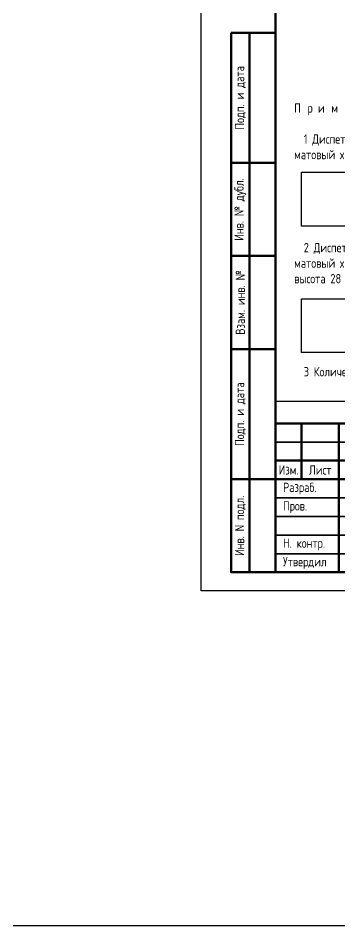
# Model space of a CAD drawing. Header units: millimetres. Extents: x -936 to 3453, y -90 to 618.
# Drawn here: x -679.2 to -592.7, y -90 to 153.9 of the extents above; entities that cross this region are included whole.
import ezdxf

# ---------------------------------------------------------------- set-up
doc = ezdxf.new("R2010")
doc.units = ezdxf.units.MM
doc.styles.add('Gost_type_A', font='GOST_0.TTF')

# ---------------------------------------------------------------- blocks, each defined once
blk = doc.blocks.new('Штамп левый нижний')
at = {"lineweight": 50}
for points in [[(-12, 145), (-7, 145), (-7, 110), (-12, 110)], [(-7, 145), (0, 145), (0, 110), (-7, 110)], [(-12, 110), (-7, 110), (-7, 85), (-12, 85)], [(-7, 110), (0, 110), (0, 85), (-7, 85)], [(-12, 85), (-7, 85), (-7, 60), (-12, 60)], [(-7, 85), (0, 85), (0, 60), (-7, 60)], [(-12, 60), (-7, 60), (-7, 25), (-12, 25)], [(-7, 60), (0, 60), (0, 25), (-7, 25)], [(-12, 25), (-7, 25), (-7, 0), (-12, 0)], [(-7, 25), (0, 25), (0, 0), (-7, 0)]]:
    blk.add_lwpolyline(points, close=True, dxfattribs=at)
at = {"char_height": 2.5, "attachment_point": 5, "rotation": 90, "style": 'Gost_type_A'}
for s, insert, width in [('Подп. и дата', (-9.5, 127.5), 35), ('Инв. № дубл.', (-9.5, 97.5), 25), ('Взам. инв. №', (-9.5, 72.5), 25), ('Подп. и дата', (-9.5, 42.5), 35), ('Инв. N подл.', (-9.5, 12.5), 25)]:
    blk.add_mtext(s, dxfattribs=dict(at, insert=insert, width=width))
blk = doc.blocks.new('Формат_А4')
blk.add_lwpolyline([(0, 297), (0, 0), (-210, 0), (-210, 297)], close=True)
at = {"lineweight": 50}
blk.add_lwpolyline([(-190, 292), (-5, 292), (-5, 5), (-190, 5)], close=True, dxfattribs=at)
blk = doc.blocks.new('Штамп большой нижний текстовый')
for points in [[(-185, 40), (-178, 40), (-178, 35), (-185, 35)], [(-178, 40), (-168, 40), (-168, 35), (-178, 35)], [(-168, 40), (-145, 40), (-145, 35), (-168, 35)], [(-185, 35), (-178, 35), (-178, 30), (-185, 30)], [(-178, 35), (-168, 35), (-168, 30), (-178, 30)], [(-168, 35), (-145, 35), (-145, 30), (-168, 30)], [(-185, 25), (-168, 25), (-168, 20), (-185, 20)], [(-168, 25), (-145, 25), (-145, 20), (-168, 20)], [(-185, 20), (-168, 20), (-168, 15), (-185, 15)], [(-168, 20), (-145, 20), (-145, 15), (-168, 15)], [(-185, 15), (-168, 15), (-168, 10), (-185, 10)], [(-168, 15), (-145, 15), (-145, 10), (-168, 10)], [(-185, 10), (-168, 10), (-168, 5), (-185, 5)], [(-168, 10), (-145, 10), (-145, 5), (-168, 5)], [(-185, 5), (-168, 5), (-168, 0), (-185, 0)], [(-168, 5), (-145, 5), (-145, 0), (-168, 0)]]:
    blk.add_lwpolyline(points, close=True)
at = {"lineweight": 50}
for points in [[(-185, 40), (-120, 40), (-120, 30), (-185, 30)], [(-178, 40), (-168, 40), (-168, 30), (-178, 30)], [(-185, 30), (-178, 30), (-178, 25), (-185, 25)], [(-178, 30), (-168, 30), (-168, 25), (-178, 25)], [(-168, 30), (-145, 30), (-145, 25), (-168, 25)], [(-185, 25), (-168, 25), (-168, 0), (-185, 0)], [(-168, 25), (-145, 25), (-145, 0), (-168, 0)]]:
    blk.add_lwpolyline(points, close=True, dxfattribs=at)
at = {"char_height": 2.5, "style": 'Gost_type_A'}
for s, insert, width, attachment_point in [('Изм.', (-181.5, 27.5), 7, 5), ('Лист', (-173, 27.5), 10, 5), ('\\pxl0.8;Разраб.', (-185, 22.5), 17, 4), ('\\pxl0.8;Пров.', (-185, 17.5), 17, 4), ('\\pxl0.8;Н. контр.', (-185, 7.5), 17, 4), ('\\pxl0.8;Утвердил', (-185, 2.5), 17, 4)]:
    blk.add_mtext(s, dxfattribs=dict(at, insert=insert, width=width, attachment_point=attachment_point))

msp = doc.modelspace()

# ---------------------------------------------------------------- linework, layer by layer
msp.add_line((-610, 51), (-425, 51))
for points in [[(-936, 618), (3453, 618), (3453, -90), (-936, -90)], [(-603, 112.52), (-504.4, 112.52), (-504.4, 98.02), (-603, 98.02)], [(-603, 78.52), (-504.4, 78.52), (-504.4, 64.02), (-603, 64.02)]]:
    msp.add_lwpolyline(points, close=True)

# ---------------------------------------------------------------- block references
at = {"color": 1}
for name, p in [('Формат_А4', (-420, 0)), ('Штамп левый нижний', (-610, 5)), ('Штамп большой нижний текстовый', (-425, 5))]:
    msp.add_blockref(name, p, dxfattribs=at)

# ---------------------------------------------------------------- texts
at = {"insert": (-605, 131), "char_height": 2.5, "width": 175, "attachment_point": 1, "style": 'Gost_type_A'}
msp.add_mtext('\\pxql;{\\T2;\\C0;Примечания\\P\\P\\T1;  1 }Диспетчерское наименование шкафа - {\\C6;2 шт.} (материал - ТТ печати, 80мм*100пм, полиэстер с усиленным адгезивом серебристый матовый химстойкий, 3978-80-5-100, ООО «Термомарк», 1 шт (100п.м.); размер (Ш х В) {\\C6;500}мм х 50мм; рекомендуемый шрифт Arial).\\P\\P\\P\\P\\P\\P  2 Диспетчерское наименование шкафа -{\\C6; 2 шт. }(материал - ТТ печати, 80мм*100пм, полиэстер с усиленным адгезивом серебристый матовый химстойкий, 3978-80-5-100, ООО «Термомарк», 1 шт (100п.м.); размер (Ш х В) 375мм х 50мм; рекомендуемый шрифт Arial, высота 28 мм).\\P\\P\\P\\P\\P\\P  3 Количество шкафов - 1 шт.', dxfattribs=at)

doc.saveas('drawing.dxf')
